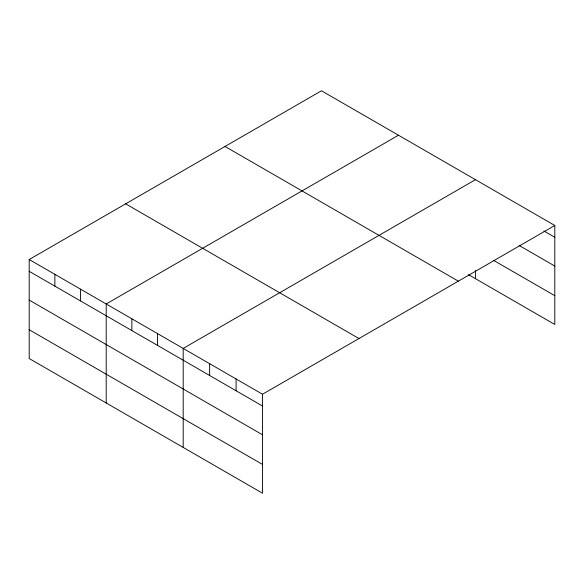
<?xml version="1.0" encoding="UTF-8"?>
<svg xmlns="http://www.w3.org/2000/svg" width="584" height="584" viewBox="0 0 584 584"><rect width="100%" height="100%" fill="white"/><g stroke="black" fill="none" stroke-linecap="round" stroke-linejoin="round"><path stroke-width="0.88" d="M554.8 225.482L321.477 90.775L29.2 259.522L29.2 358.518L262.523 493.224L262.523 394.229L554.8 225.482L554.8 324.478L468.47 274.641M398.471 135.232L106.2 303.972L106.2 402.967M475.471 179.682L183.194 348.429L183.194 447.424M543.908 230.994L554.8 237.279M519.023 245.397L554.8 266.056M493.356 260.23L554.8 295.701M225.023 146.46L458.352 281.167M125.648 203.838L358.977 338.545M29.2 259.522L262.523 394.229M29.2 271.312L262.523 406.019M29.2 300.088L262.523 434.795M29.2 329.741L262.523 464.448M475.471 270.582L475.471 278.678M236.082 378.965L236.082 390.754M209.634 363.693L209.634 375.49M157.527 333.61L157.527 345.399M131.86 318.791L131.86 330.588M80.534 289.153L80.534 300.95M54.867 274.341L54.867 286.131"/></g></svg>
